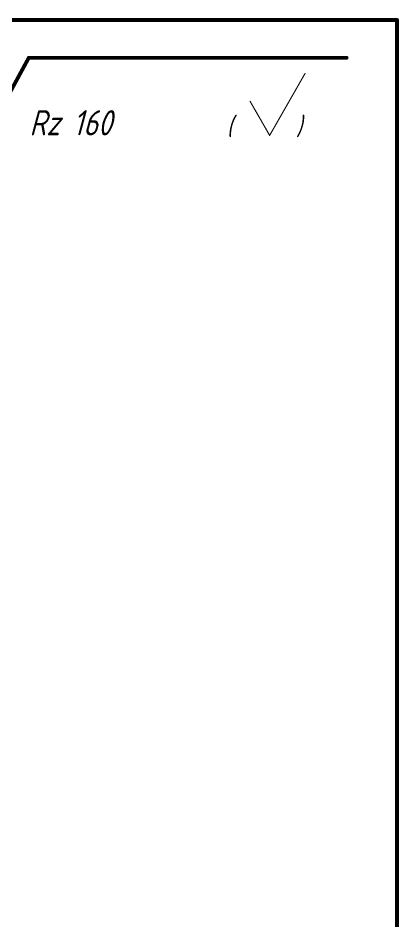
# Model space of a CAD drawing. Header units: millimetres. Extents: x 95 to 923, y 69 to 658.
# Drawn here: x 863 to 923.4, y 515.2 to 658.3 of the extents above; entities that cross this region are included whole.
import ezdxf

# ---------------------------------------------------------------- set-up
doc = ezdxf.new("R2010")
doc.units = ezdxf.units.MM
doc.layers.add('Mechanical13', color=56, linetype='Continuous')
doc.styles.add('GOST type A', font='', dxfattribs={"height": 0.2})
doc.styles.get('GOST type A').set_extended_font_data('GOST type A', italic=True)

msp = doc.modelspace()

# ---------------------------------------------------------------- linework, layer by layer
at = {"layer": 'Mechanical13', "color": 7}
for points, const_width in [([(107.14, 658.02), (923.14, 658.02)], 0.6), ([(923.14, 74.02), (923.14, 658.02)], 0.6), ([(857.14, 638.02), (864.74, 652.02)], 0.6), ([(864.84, 652.02), (915.14, 652.02)], 0.6), ([(902.94, 639.72), (908.54, 649.52)], 0.18), ([(899.84, 645.12), (902.94, 639.72)], 0.18)]:
    msp.add_lwpolyline(points, dxfattribs=dict(at, const_width=const_width))
for points, const_width in [([(922.99, 658.02, 1), (923.29, 658.02, 1)], 0.3), ([(922.99, 658.02, 1), (923.29, 658.02, 1)], 0.3), ([(864.59, 652.02, 1), (864.89, 652.02, 1)], 0.3), ([(864.69, 652.02, 1), (864.99, 652.02, 1)], 0.3), ([(914.99, 652.02, 1), (915.29, 652.02, 1)], 0.3), ([(908.5, 649.52, 1), (908.59, 649.52, 1)], 0.09), ([(899.8, 645.12, 1), (899.89, 645.12, 1)], 0.09), ([(902.9, 639.72, 1), (902.99, 639.72, 1)], 0.09), ([(902.9, 639.72, 1), (902.99, 639.72, 1)], 0.09)]:
    msp.add_lwpolyline(points, format="xyb", close=True, dxfattribs=dict(at, const_width=const_width))

# ---------------------------------------------------------------- texts
at = {"layer": 'Mechanical13', "color": 7, "style": 'GOST type A'}
for s, height, p in [('Rz 160', 4, (864.84, 639.72)), ('(', 3, (896.14, 639.72)), (')', 3, (907.14, 639.72))]:
    msp.add_text(s, height=height, dxfattribs=at).set_placement(p)

doc.saveas('drawing.dxf')
